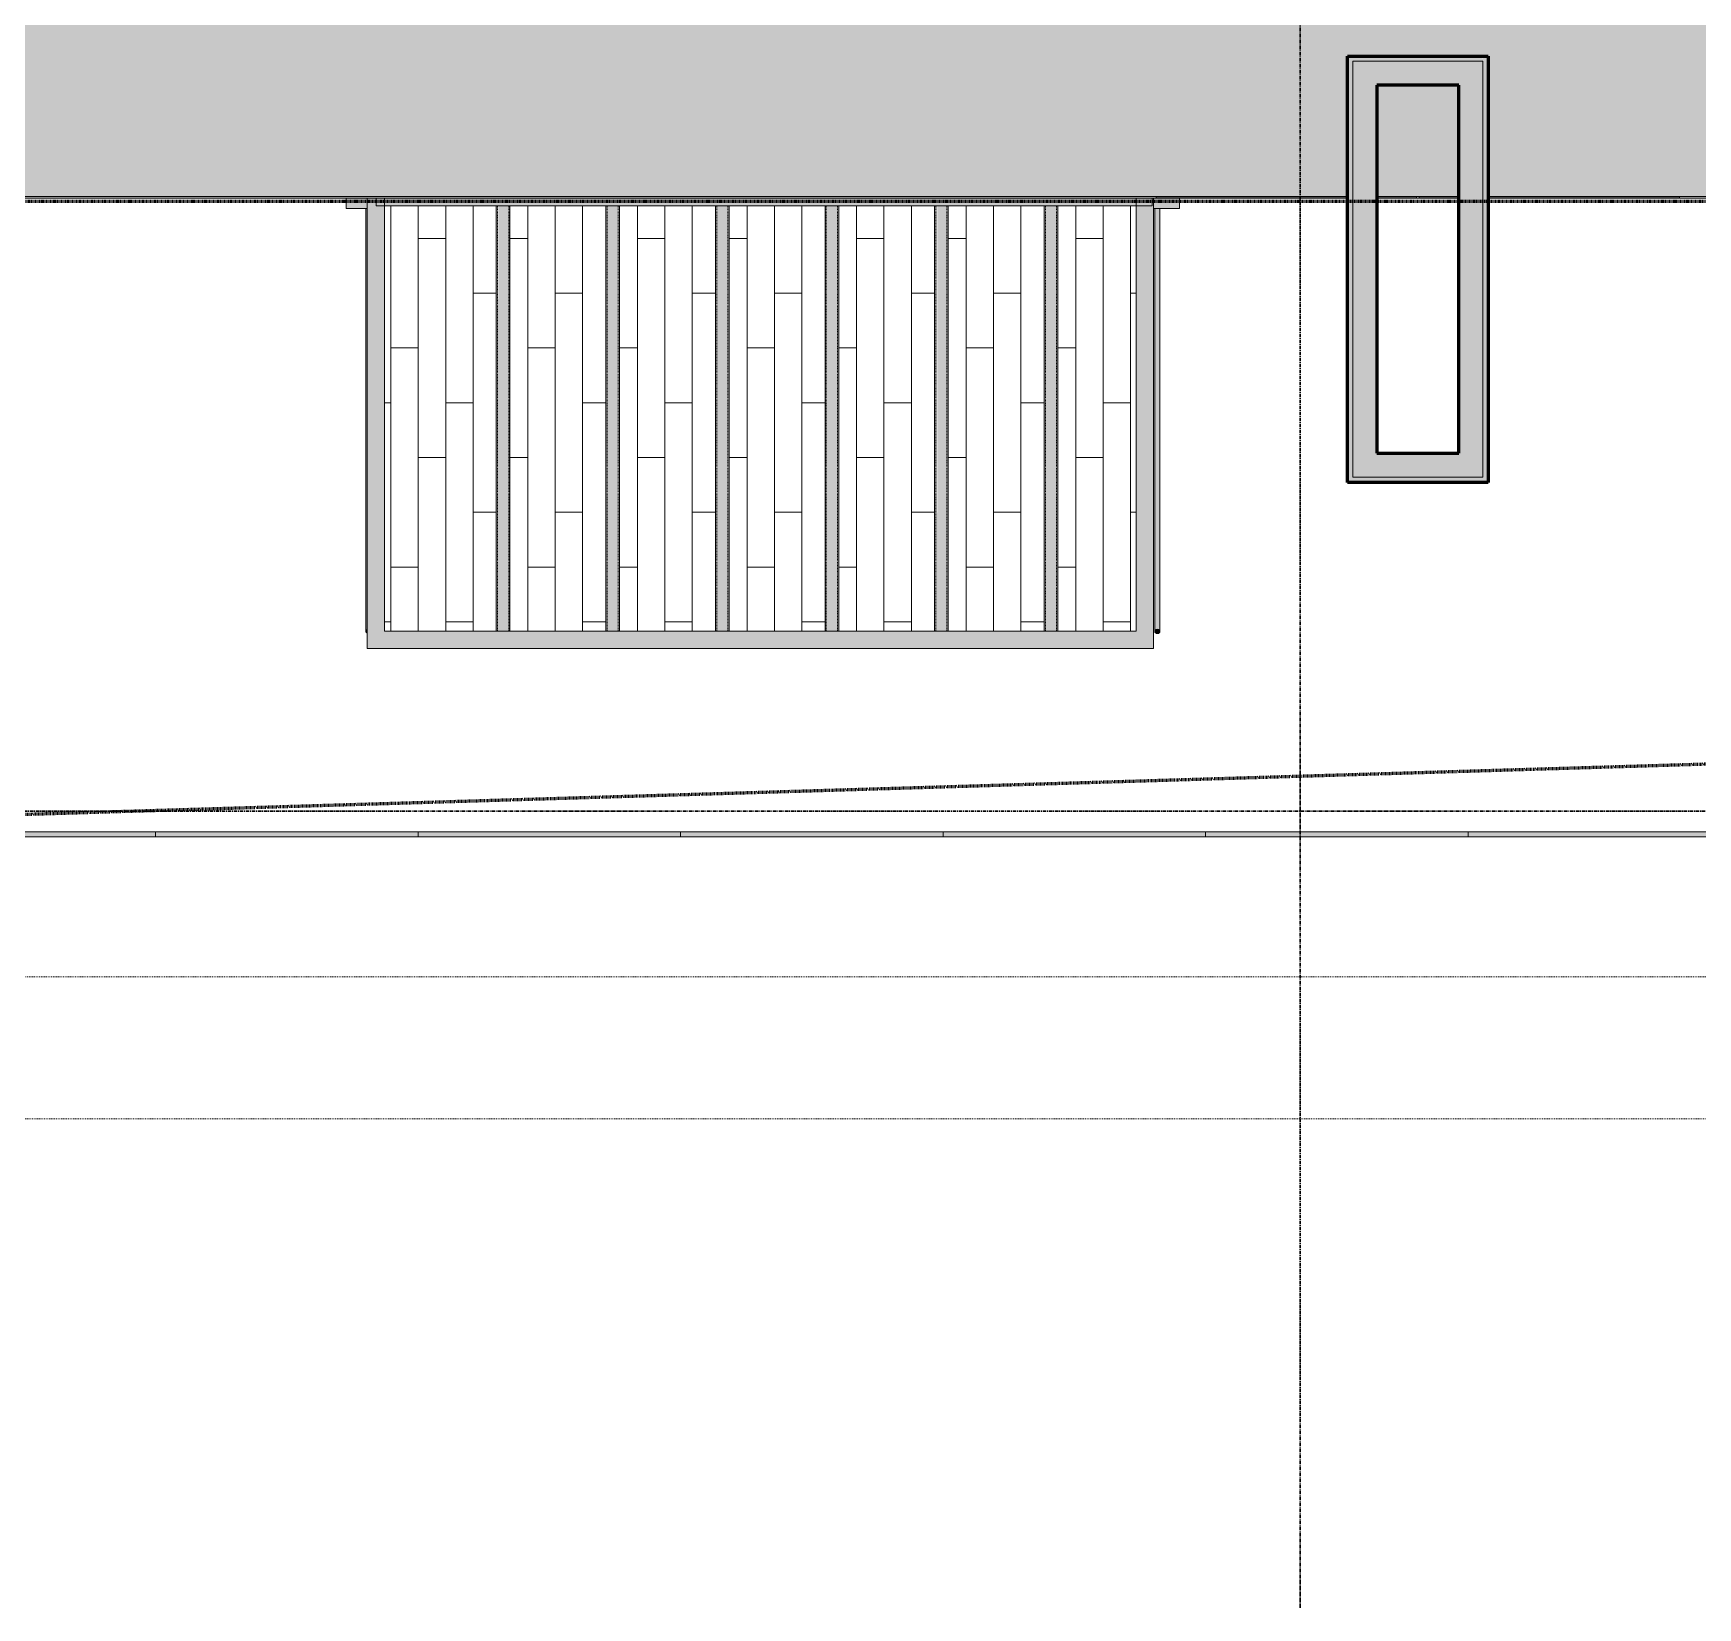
# Model space of a CAD drawing. Header units: inches. Extents: x -4110 to -1807, y 9775 to 11251.
# Drawn here: x -3339.3 to -3096.2, y 9774.9 to 10004.8 of the extents above; entities that cross this region are included whole.
import ezdxf

# ---------------------------------------------------------------- set-up
doc = ezdxf.new("R2010")
doc.units = ezdxf.units.IN
doc.header["$MEASUREMENT"] = 0
for name, pattern in [('Aligning Line 1_8_', [0.25, 0.125, -0.125]), ('Aligning Line 1_8__2_', [0.25, 0.125, -0.125]), ('Dash 1_16_', [0.125, 0.0625, -0.0625]), ('Double Dash 3_8_', [1, 0.375, -0.125, 0.125, -0.125, 0.125, -0.125]), ('Grid Line 1_2_', [0.875, 0.5, -0.125, 0.125, -0.125]), ('Hidden 1_8__2_', [0.1875, 0.125, -0.0625])]:
    doc.linetypes.add(name, pattern=pattern)
for name, color, linetype, lineweight in [('0-1', 7, 'Continuous', 5), ('0-3', 10, 'Continuous', 18), ('0-4', 250, 'Double Dash 3_8_', 60), ('A-CLNG-1', 10, 'Continuous', 18), ('A-CLNG-PATT-1', 252, 'Continuous', 18), ('A-FLOR-PATT-1', 251, 'Continuous', 9), ('A-GLAZ-1', 10, 'Continuous', 18), ('A-GLAZ-6', 251, 'Continuous', 9), ('A-GLAZ-CURT-1', 35, 'Continuous', 9), ('A-GLAZ-CURT-2', 7, 'Continuous', 9), ('A-WALL-1', 8, 'Continuous', 5), ('A-WALL-10', 255, 'Continuous', 18), ('A-WALL-5', 250, 'Continuous', 60), ('A-WALL-6', 10, 'Continuous', 18), ('A-WALL-8', 13, 'Continuous', 18), ('A-WALL-9', 23, 'Continuous', 5), ('C-PROP-LINE-2', 250, 'Dash 1_16_', 60), ('G-ANNO-SYMB-1', 147, 'Aligning Line 1_8_', 9), ('G-ANNO-SYMB-2', 147, 'Aligning Line 1_8__2_', 9), ('S-BEAM-1', 135, 'Continuous', 9), ('S-BEAM-2', 7, 'Continuous', 9), ('S-BEAM-3', 7, 'Hidden 1_8__2_', 9), ('S-GRID-1', 1, 'Grid Line 1_2_', 30)]:
    doc.layers.add(name, color=color, linetype=linetype, lineweight=lineweight)
pattern_1 = [(0, (0, 4.156), (1, -1), [0.5, -1.5]), (270, (0.25, 4.406), (-1, -1), [0.5, -1.5])]

# ---------------------------------------------------------------- blocks, each defined once
blk = doc.blocks.new('CTR - 1st Phase - Unit Layouts_rvt-1-ENLARGED RCP - 1ST FLOOR PLAN - WEST')
at = {"layer": 'G-ANNO-SYMB-1'}
blk.add_line((-1871.59, 9846.28), (-4009.53, 9846.28), dxfattribs=at)
blk = doc.blocks.new('Horizontal_Siding - Horizontal_Siding-2907273-ENLARGED RCP - 1ST FLOOR PLAN - WEST')
at = {"layer": 'A-GLAZ-CURT-1'}
blk.add_hatch(color=256, dxfattribs=at).paths.add_polyline_path([(19.17, 2.25), (-19.17, 2.25), (-19.17, 1.5), (19.17, 1.5)], flags=0)
at = {"layer": 'A-GLAZ-CURT-2'}
for p, q in [((19.17, 2.25), (-19.17, 2.25)), ((-19.17, 2.25), (-19.17, 1.5)), ((-19.17, 1.5), (19.17, 1.5)), ((19.17, 2.25), (19.17, 1.5))]:
    blk.add_line(p, q, dxfattribs=at)
blk = doc.blocks.new('Perforated Panel at Magic-Pak - hvac panel - 2nd floor 2-V17-ENLARGED RCP - 1ST FLOOR PLAN - WEST')
at = {"layer": 'A-GLAZ-6'}
h = blk.add_hatch(dxfattribs=at)
h.set_pattern_fill('FP_11', color=256, style=0, pattern_type=2)
h.set_pattern_definition(pattern_1)
h.paths.add_polyline_path([(19.01, 4.19), (13.2, 4.19), (13.2, 4.12), (19.01, 4.12)], flags=0)
h.paths.add_polyline_path([(8.95, 4.19), (-19.01, 4.19), (-19.01, 4.12), (8.95, 4.12)], flags=0)
at = {"layer": 'A-GLAZ-1'}
for p, q in [((8.95, 4.19), (-19.01, 4.19)), ((-19.01, 4.12), (-19.01, 4.19)), ((8.95, 4.12), (-19.01, 4.12)), ((19.01, 4.19), (13.2, 4.19)), ((19.01, 4.12), (13.2, 4.12)), ((19.01, 4.12), (19.01, 4.19))]:
    blk.add_line(p, q, dxfattribs=at)
blk = doc.blocks.new('Perforated Panel at Magic-Pak - hvac panel - 2nd floor 2-V18-ENLARGED RCP - 1ST FLOOR PLAN - WEST')
at = {"layer": 'A-GLAZ-6'}
h = blk.add_hatch(dxfattribs=at)
h.set_pattern_fill('FP_11', color=256, style=0, pattern_type=2)
h.set_pattern_definition(pattern_1)
h.paths.add_polyline_path([(-4.9, 4.19), (-8.95, 4.19), (-8.95, 4.12), (19.01, 4.12), (19.01, 4.19), (11.94, 4.19)], flags=0)
h.paths.add_polyline_path([(-14.53, 4.19), (-19.01, 4.19), (-19.01, 4.12), (-13.2, 4.12), (-13.2, 4.19)], flags=0)
at = {"layer": 'A-GLAZ-1'}
for p, q in [((-13.2, 4.19), (-19.01, 4.19)), ((-19.01, 4.12), (-19.01, 4.19)), ((-13.2, 4.12), (-19.01, 4.12)), ((19.01, 4.19), (-8.95, 4.19)), ((19.01, 4.12), (-8.95, 4.12)), ((19.01, 4.12), (19.01, 4.19))]:
    blk.add_line(p, q, dxfattribs=at)
blk = doc.blocks.new('Walls 74 - Walls 1-3287864-ENLARGED RCP - 1ST FLOOR PLAN - WEST')
at = {"layer": 'S-BEAM-1'}
for points in [[(-3290.72, 9917.43), (-3290.67, 9917.59), (-3290.54, 9917.71), (-3290.54, 9979.2), (-3290.72, 9979.2), (-3290.72, 9917.47)], [(-3290.54, 9917.17), (-3290.54, 9917.69), (-3290.61, 9917.65), (-3290.72, 9917.47), (-3290.71, 9917.35), (-3290.61, 9917.2)]]:
    blk.add_hatch(color=256, dxfattribs=at).paths.add_polyline_path(points, flags=0)
at = {"layer": 'S-BEAM-2'}
blk.add_hatch(color=256, dxfattribs=at).paths.add_polyline_path([(-3290.54, 9979.2), (-3290.54, 9980.69), (-3293.6, 9980.69), (-3293.6, 9979.2), (-3290.54, 9979.2)], flags=0)
for p, q in [((-3293.6, 9979.2), (-3293.6, 9980.69)), ((-3293.6, 9979.2), (-3290.54, 9979.2)), ((-3290.72, 9917.43), (-3290.72, 9979.2))]:
    blk.add_line(p, q, dxfattribs=at)
for start_param, end_param in [(2.094395, 3.141593), (3.141593, 4.18879)]:
    blk.add_ellipse((-3290.35, 9917.43), major_axis=(0.375, 0), ratio=0.850805, start_param=start_param, end_param=end_param, dxfattribs=at)
blk = doc.blocks.new('Walls 75 - Walls 1-3287873-ENLARGED RCP - 1ST FLOOR PLAN - WEST')
at = {"layer": 'S-BEAM-1'}
for points in [[(-3175.52, 9917.43), (-3175.47, 9917.59), (-3175.34, 9917.71), (-3175.15, 9917.75), (-3174.96, 9917.71), (-3174.82, 9917.59), (-3174.77, 9917.51), (-3174.79, 9979.2), (-3175.52, 9979.2), (-3175.52, 9917.51)], [(-3175.15, 9917.11), (-3175.05, 9917.12), (-3174.88, 9917.2), (-3174.79, 9917.35), (-3174.79, 9917.51), (-3174.88, 9917.65), (-3175.05, 9917.74), (-3175.25, 9917.74), (-3175.41, 9917.65), (-3175.51, 9917.51), (-3175.51, 9917.35), (-3175.41, 9917.2), (-3175.25, 9917.12)]]:
    blk.add_hatch(color=256, dxfattribs=at).paths.add_polyline_path(points, flags=0)
at = {"layer": 'S-BEAM-2'}
blk.add_hatch(color=256, dxfattribs=at).paths.add_polyline_path([(-3174.88, 9979.2), (-3171.9, 9979.2), (-3171.9, 9980.69), (-3175.71, 9980.69), (-3175.71, 9979.2), (-3174.89, 9979.2)], flags=0)
for p, q in [((-3175.71, 9979.2), (-3171.9, 9979.2)), ((-3175.52, 9917.43), (-3175.52, 9979.2)), ((-3174.77, 9979.2), (-3174.77, 9917.43)), ((-3171.9, 9980.69), (-3171.9, 9979.2))]:
    blk.add_line(p, q, dxfattribs=at)
for start_param, end_param in [(0, 3.141593), (3.141593, 6.283185)]:
    blk.add_ellipse((-3175.15, 9917.43), major_axis=(0.375, 0), ratio=0.850805, start_param=start_param, end_param=end_param, dxfattribs=at)
blk = doc.blocks.new('Walls 76 - Walls 3-3287888-ENLARGED RCP - 1ST FLOOR PLAN - WEST')
at = {"layer": 'A-WALL-10'}
for points in [[(-3290.54, 9914.94), (-3175.71, 9914.94), (-3175.71, 9980.69), (-3175.89, 9980.69), (-3175.89, 9979.55), (-3178.24, 9979.55), (-3178.24, 9917.47), (-3288, 9917.47), (-3288, 9979.55), (-3289.21, 9979.55), (-3289.21, 9980.69), (-3290.54, 9980.69), (-3290.54, 9916.33)], [(-3235.62, 9979.55), (-3175.89, 9979.55), (-3175.89, 9980.69), (-3289.21, 9980.69), (-3289.21, 9979.55), (-3252.46, 9979.55)]]:
    blk.add_hatch(color=256, dxfattribs=at).paths.add_polyline_path(points, flags=0)
at = {"layer": 'A-WALL-6'}
for p, q in [((-3290.54, 9914.94), (-3290.54, 9980.69)), ((-3289.21, 9980.69), (-3289.21, 9979.55)), ((-3175.89, 9979.55), (-3289.21, 9979.55)), ((-3288, 9980.69), (-3288, 9917.47)), ((-3178.24, 9980.69), (-3178.24, 9917.47)), ((-3175.89, 9979.55), (-3175.89, 9980.69)), ((-3175.71, 9914.94), (-3175.71, 9980.69)), ((-3178.24, 9917.47), (-3288, 9917.47)), ((-3290.54, 9914.94), (-3175.71, 9914.94))]:
    blk.add_line(p, q, dxfattribs=at)
blk = doc.blocks.new('CISC HSS Rectangular_CSA G40_21_ - HS102x51x4_8-3284483-ENLARGED RCP - 1ST FLOOR PLAN - WEST')
at = {"layer": 'S-BEAM-2'}
for points in [[(30.02, 1), (-32.05, 1), (-32.05, 0.62), (30.02, 0.63), (30.02, 1)], [(30.02, 0.62), (-32.05, 0.62), (-32.05, -0.62), (30.02, -0.62)], [(30.02, -1), (30.02, -0.62), (-32.05, -0.62), (-32.05, -1), (30.02, -1)]]:
    blk.add_hatch(color=256, dxfattribs=at).paths.add_polyline_path(points, flags=0)
for p, q in [((-32.05, 1), (30.02, 1)), ((30.02, -1), (-32.05, -1))]:
    blk.add_line(p, q, dxfattribs=at)
at = {"layer": 'S-BEAM-3'}
for p, q in [((30.02, 0.81), (-32.05, 0.81)), ((30.02, -0.81), (-32.05, -0.81))]:
    blk.add_line(p, q, dxfattribs=at)
blk = doc.blocks.new('Family - ___-2835860-ENLARGED RCP - 1ST FLOOR PLAN - WEST')
at = {"layer": 'C-PROP-LINE-2'}
blk.add_line((-2638.11, 9980.19), (-3860.72, 9980.19), dxfattribs=at)
blk = doc.blocks.new('Family - ___-2835932-ENLARGED RCP - 1ST FLOOR PLAN - WEST')
at = {"layer": 'C-PROP-LINE-2'}
blk.add_line((-2067.92, 9980.19), (-3860.72, 9980.19), dxfattribs=at)
blk = doc.blocks.new('Family - ___-2855424-ENLARGED RCP - 1ST FLOOR PLAN - WEST')
at = {"layer": 'C-PROP-LINE-2'}
blk.add_line((-3987.11, 9871.38), (-1871.59, 9934.71), dxfattribs=at)
blk = doc.blocks.new('CTR - 1st Phase - Shell_rvt-1-ENLARGED RCP - 1ST FLOOR PLAN - WEST')
at = {"layer": 'A-CLNG-PATT-1'}
h = blk.add_hatch(dxfattribs=at)
h.set_pattern_fill('FP_13', color=256, style=0, pattern_type=2)
h.set_pattern_definition([(180, (-1924.063, 10432.851), (5e-16, 4), []), (90, (-1924.063, 10432.851), (8, 8), [4, -28]), (90, (-1940.063, 10436.851), (8, 8), [4, -28])])
h.paths.add_polyline_path([(-3859.72, 9980.94), (-3147.37, 9980.94), (-3147.37, 10001.44), (-3126.87, 10001.44), (-3126.87, 9980.94), (-2945.77, 9980.94), (-2945.77, 10001.44), (-2925.27, 10001.44), (-2925.27, 9980.94), (-2768.77, 9980.94), (-2768.77, 10001.44), (-2748.27, 10001.44), (-2748.27, 9980.94), (-2699.75, 9980.94), (-2699.75, 10008.84), (-2720.56, 10008.84), (-2720.56, 10008.09), (-2749.56, 10008.09), (-2749.56, 10008.84), (-2830.52, 10008.84), (-2830.52, 10008.78), (-2832.4, 10008.78), (-2832.4, 10008.84), (-2866.52, 10008.84), (-2866.52, 10008.78), (-2868.4, 10008.78), (-2868.4, 10008.84), (-2868.77, 10008.84), (-2868.77, 10008.68), (-2906.27, 10008.68), (-2906.27, 10008.84), (-2964.77, 10008.84), (-2964.77, 10008.68), (-3002.27, 10008.68), (-3002.27, 10008.84), (-3002.65, 10008.84), (-3002.65, 10008.78), (-3004.52, 10008.78), (-3004.52, 10008.84), (-3100.56, 10008.84), (-3100.56, 10008.09), (-3129.56, 10008.09), (-3129.56, 10008.84), (-3144.69, 10008.84), (-3144.69, 10008.09), (-3173.69, 10008.09), (-3173.69, 10008.84), (-3269.72, 10008.84), (-3269.72, 10008.78), (-3271.6, 10008.78), (-3271.6, 10008.84), (-3271.97, 10008.84), (-3271.97, 10008.68), (-3309.47, 10008.68), (-3309.47, 10008.84), (-3487.22, 10008.84), (-3487.22, 10008.09), (-3516.22, 10008.09), (-3516.22, 10008.84), (-3832.07, 10008.84), (-3841.37, 9999.54), (-3851.85, 9988.78), (-3857.97, 9982.68)], flags=0)
h.paths.add_polyline_path([(-2698, 9980.94), (-2637.67, 9980.94), (-2637.67, 10008.84), (-2698, 10008.84), (-2698, 10000.09)], flags=0)
h.paths.add_polyline_path([(-2752.52, 9980.94), (-2752.52, 9997.19), (-2764.52, 9997.19), (-2764.52, 9980.94)], flags=0)
h.paths.add_polyline_path([(-3131.12, 9980.94), (-3131.12, 9997.19), (-3143.12, 9997.19), (-3143.12, 9980.94), (-3136.94, 9980.94)], flags=0)
h.paths.add_polyline_path([(-2929.52, 9980.94), (-2929.52, 9997.19), (-2941.52, 9997.19), (-2941.52, 9980.94)], flags=0)
h.paths.add_polyline_path([(-2334.69, 9980.94), (-2068.3, 9980.94), (-2068.67, 9981.31), (-2068.67, 9981.19), (-2076.42, 9989.06), (-2096.2, 10008.84), (-2309.72, 10008.84), (-2309.72, 10008.78), (-2311.6, 10008.78), (-2311.6, 10008.84), (-2311.97, 10008.84), (-2311.97, 10008.68), (-2349.47, 10008.68), (-2349.47, 10008.84), (-2522.97, 10008.84), (-2522.97, 9980.94), (-2343.11, 9980.94)], flags=0)
h.paths.add_polyline_path([(-3444.12, 9995.64), (-3476.12, 9995.64), (-3476.12, 10008.64), (-3412.12, 10008.64), (-3412.12, 9995.64)], flags=0)
h.paths.add_polyline_path([(-2096.2, 10822.74), (-2095.87, 10823.21), (-2076.8, 10842.8), (-2068.92, 10850.64), (-2096.82, 10850.64), (-2096.82, 10823.99), (-2097.57, 10823.99), (-2097.57, 10822.74), (-2096.57, 10822.74)], flags=0)
h.paths.add_polyline_path([(-2887.07, 10822.74), (-2887.07, 10822.9), (-2849.57, 10822.9), (-2849.57, 10822.74), (-2849.2, 10822.74), (-2849.2, 10822.8), (-2847.32, 10822.8), (-2847.32, 10822.74), (-2751.29, 10822.74), (-2751.29, 10823.49), (-2722.29, 10823.49), (-2722.29, 10822.74), (-2707.16, 10822.74), (-2707.16, 10823.49), (-2678.16, 10823.49), (-2678.16, 10822.74), (-2582.12, 10822.74), (-2582.12, 10822.8), (-2580.25, 10822.8), (-2580.25, 10822.74), (-2579.87, 10822.74), (-2579.87, 10822.9), (-2542.37, 10822.9), (-2542.37, 10822.74), (-2349.47, 10822.74), (-2349.47, 10822.9), (-2311.97, 10822.9), (-2311.97, 10822.74), (-2311.6, 10822.74), (-2311.6, 10822.8), (-2309.72, 10822.8), (-2309.72, 10822.74), (-2097.89, 10822.76), (-2097.89, 10825.21), (-2098.86, 10825.28), (-2099.01, 10825.34), (-2099.07, 10825.49), (-2097.57, 10825.49), (-2097.57, 10850.64), (-3399.92, 10850.64), (-3399.92, 10822.74), (-3367.07, 10822.74), (-3367.07, 10822.9), (-3329.57, 10822.9), (-3329.57, 10822.74), (-3329.2, 10822.74), (-3329.2, 10822.8), (-3327.32, 10822.8), (-3327.32, 10822.74), (-3293.2, 10822.74), (-3293.2, 10822.8), (-3291.32, 10822.8), (-3291.32, 10822.74), (-3244.26, 10822.74), (-3244.26, 10823.49), (-3215.26, 10823.49), (-3215.26, 10822.74), (-3136.52, 10822.74), (-3136.52, 10822.8), (-3134.65, 10822.8), (-3134.65, 10822.74), (-3100.52, 10822.74), (-3100.52, 10822.8), (-3098.65, 10822.8), (-3098.65, 10822.74), (-3098.27, 10822.74), (-3098.27, 10822.9), (-3060.77, 10822.9), (-3060.77, 10822.74), (-3021.32, 10822.74), (-3021.32, 10823.49), (-2992.32, 10823.49), (-2992.32, 10822.74), (-2946.57, 10822.74)], flags=0)
h.paths.add_polyline_path([(-2068.67, 10850.26), (-2068.3, 10850.64), (-2068.67, 10850.64)], flags=0)
at = {"layer": 'A-FLOR-PATT-1'}
h = blk.add_hatch(dxfattribs=at)
h.set_pattern_fill('FP_17', color=256, style=0, pattern_type=2)
h.set_pattern_definition([(270, (-3823.074, 11542.817), (-4, -2e-16), []), (180, (-3823.074, 11542.817), (-8, 8), [4, -28]), (180, (-3827.074, 11526.817), (-8, 8), [4, -28])])
h.paths.add_polyline_path([(-3223.57, 9917.47), (-3178.24, 9917.47), (-3178.24, 9979.55), (-3189.68, 9979.55), (-3189.68, 9917.47), (-3191.68, 9917.47), (-3191.68, 9979.55), (-3205.68, 9979.55), (-3205.68, 9917.47), (-3207.68, 9917.47), (-3207.68, 9979.55), (-3221.68, 9979.55), (-3221.68, 9917.47), (-3223.68, 9917.47), (-3223.68, 9979.55), (-3237.68, 9979.55), (-3237.68, 9917.47), (-3239.68, 9917.47), (-3239.68, 9979.55), (-3253.68, 9979.55), (-3253.68, 9917.47), (-3255.68, 9917.47), (-3255.68, 9979.55), (-3269.68, 9979.55), (-3269.68, 9917.47), (-3271.68, 9917.47), (-3271.68, 9979.55), (-3288, 9979.55), (-3288, 9917.47), (-3223.68, 9917.47)], flags=0)
at = {"layer": 'A-WALL-1'}
h = blk.add_hatch(color=256, dxfattribs=at)
h.paths.add_polyline_path([(-3825.61, 9980.69), (-3520.94, 9980.69), (-3520.94, 9980.94), (-3851.85, 9980.94), (-3851.85, 9980.69), (-3832.07, 9980.69)], flags=0)
h.paths.add_polyline_path([(-3175.71, 9980.69), (-3175.34, 9980.69), (-3175.34, 9980.94), (-3482.91, 9980.94), (-3482.91, 9980.69), (-3175.77, 9980.69)], flags=0)
h.paths.add_polyline_path([(-3136.94, 9980.69), (-3136.94, 9980.94), (-3137.31, 9980.94), (-3137.31, 9980.69)], flags=0)
h.paths.add_polyline_path([(-2768.77, 9980.69), (-2768.77, 9980.94), (-2830.11, 9980.94), (-2830.11, 9980.69), (-2814.62, 9980.69)], flags=0)
h.paths.add_polyline_path([(-2881.98, 9980.69), (-2868.14, 9980.69), (-2868.14, 9980.94), (-2925.27, 9980.94), (-2925.27, 9980.69), (-2906.54, 9980.69)], flags=0)
h.paths.add_polyline_path([(-2764.52, 9980.69), (-2752.52, 9980.69), (-2752.52, 9980.94), (-2764.52, 9980.94), (-2764.52, 9980.85)], flags=0)
h.paths.add_polyline_path([(-2748.27, 9980.69), (-2699.75, 9980.69), (-2699.75, 9980.94), (-2748.27, 9980.94), (-2748.27, 9980.83)], flags=0)
h.paths.add_polyline_path([(-3057.68, 9980.69), (-2945.77, 9980.69), (-2945.77, 9980.94), (-3098.91, 9980.94), (-3098.91, 9980.69), (-3084.06, 9980.69)], flags=0)
h.paths.add_polyline_path([(-2929.52, 9980.69), (-2929.52, 9980.94), (-2941.52, 9980.94), (-2941.52, 9980.69)], flags=0)
h.paths.add_polyline_path([(-2698, 9980.69), (-2638.11, 9980.69), (-2638.11, 9980.94), (-2698, 9980.94), (-2698, 9980.77)], flags=0)
h = blk.add_hatch(color=256, dxfattribs=at)
h.paths.add_polyline_path([(-3140.67, 9980.75), (-3137.31, 9980.75), (-3137.31, 9980.94), (-3143.12, 9980.94), (-3143.12, 9980.75)], flags=0)
h.paths.add_polyline_path([(-3168.26, 9980.75), (-3147.37, 9980.75), (-3147.37, 9980.94), (-3175.34, 9980.94), (-3175.34, 9980.75)], flags=0)
h = blk.add_hatch(color=256, dxfattribs=at)
h.paths.add_polyline_path([(-3136.94, 9980.75), (-3131.12, 9980.75), (-3131.12, 9980.94), (-3136.94, 9980.94)], flags=0)
h.paths.add_polyline_path([(-3117.74, 9980.75), (-3098.91, 9980.75), (-3098.91, 9980.94), (-3126.87, 9980.94), (-3126.87, 9980.75)], flags=0)
at = {"layer": 'A-WALL-8'}
for points in [[(-3146.62, 10000.69), (-3127.62, 10000.69), (-3127.63, 10001.44), (-3146.62, 10001.44)], [(-3127.62, 9939.94), (-3126.87, 9939.94), (-3126.87, 10001.44), (-3127.62, 10001.44), (-3127.62, 9943.44)], [(-3146.62, 9939.94), (-3143.12, 9939.94), (-3143.12, 10000.69), (-3146.62, 10000.69), (-3146.62, 9962.53)], [(-3131.12, 9939.94), (-3127.62, 9939.94), (-3127.62, 9943.44), (-3143.12, 9943.44), (-3143.12, 9939.94)]]:
    blk.add_hatch(color=256, dxfattribs=at).paths.add_polyline_path(points, flags=0)
at = {"layer": 'A-WALL-9'}
for points in [[(-3147.37, 9939.19), (-3146.62, 9939.19), (-3146.62, 10001.44), (-3147.37, 10001.44), (-3147.37, 9939.94)], [(-3131.12, 9997.19), (-3131.12, 10000.69), (-3143.12, 10000.69), (-3143.12, 9997.19)], [(-3127.62, 9943.44), (-3127.62, 10000.69), (-3131.12, 10000.69), (-3131.12, 9943.44)], [(-3127.62, 9939.19), (-3126.87, 9939.19), (-3126.87, 9939.94), (-3146.62, 9939.94), (-3146.62, 9939.19), (-3131.12, 9939.19)]]:
    blk.add_hatch(color=256, dxfattribs=at).paths.add_polyline_path(points, flags=0)
at = {"layer": 'A-CLNG-1'}
for p, q in [((-3175.34, 9980.94), (-3482.91, 9980.94)), ((-3147.37, 9980.94), (-3175.34, 9980.94)), ((-3137.31, 9980.94), (-3143.12, 9980.94)), ((-3136.94, 9980.94), (-3137.31, 9980.94)), ((-3131.12, 9980.94), (-3136.94, 9980.94)), ((-3098.91, 9980.94), (-3126.87, 9980.94)), ((-2945.77, 9980.94), (-3098.91, 9980.94))]:
    blk.add_line(p, q, dxfattribs=at)
at = {"layer": 'A-WALL-5'}
for p, q in [((-3147.37, 9939.19), (-3147.37, 10001.44)), ((-3147.37, 10001.44), (-3146.62, 10001.44)), ((-3146.62, 10001.44), (-3143.12, 10001.44)), ((-3143.12, 10001.44), (-3131.12, 10001.44)), ((-3131.12, 10001.44), (-3127.62, 10001.44)), ((-3127.62, 10001.44), (-3126.87, 10001.44)), ((-3126.87, 10001.44), (-3126.87, 9943.44)), ((-3143.12, 9997.19), (-3143.12, 9943.44)), ((-3131.12, 9997.19), (-3143.12, 9997.19)), ((-3131.12, 9943.44), (-3131.12, 9997.19)), ((-3143.12, 9943.44), (-3131.12, 9943.44)), ((-3126.87, 9943.44), (-3126.87, 9939.94)), ((-3146.62, 9939.19), (-3147.37, 9939.19)), ((-3143.12, 9939.19), (-3146.62, 9939.19)), ((-3126.87, 9939.19), (-3143.12, 9939.19)), ((-3126.87, 9939.94), (-3126.87, 9939.19))]:
    blk.add_line(p, q, dxfattribs=at)
at = {"layer": 'A-WALL-6'}
for p, q in [((-3146.62, 9939.94), (-3146.62, 10000.69)), ((-3143.12, 10000.69), (-3146.62, 10000.69)), ((-3131.12, 10000.69), (-3143.12, 10000.69)), ((-3127.62, 10000.69), (-3131.12, 10000.69)), ((-3127.62, 9943.44), (-3127.62, 10000.69)), ((-3482.91, 9980.94), (-3175.34, 9980.94)), ((-3482.91, 9980.69), (-3175.34, 9980.69)), ((-3175.34, 9980.94), (-3175.34, 9980.69)), ((-3137.31, 9980.69), (-3137.31, 9980.94)), ((-3137.31, 9980.94), (-3136.94, 9980.94)), ((-3137.31, 9980.69), (-3136.94, 9980.69)), ((-3136.94, 9980.94), (-3136.94, 9980.69)), ((-3098.91, 9980.69), (-3098.91, 9980.94)), ((-3098.91, 9980.94), (-2945.77, 9980.94)), ((-3098.91, 9980.69), (-2945.77, 9980.69)), ((-3127.62, 9939.94), (-3127.62, 9943.44)), ((-3146.62, 9939.94), (-3143.12, 9939.94)), ((-3127.62, 9939.94), (-3143.12, 9939.94))]:
    blk.add_line(p, q, dxfattribs=at)
at = {"layer": '0-3'}
for name in ['Walls 74 - Walls 1-3287864-ENLARGED RCP - 1ST FLOOR PLAN - WEST', 'Walls 76 - Walls 3-3287888-ENLARGED RCP - 1ST FLOOR PLAN - WEST', 'Walls 75 - Walls 1-3287873-ENLARGED RCP - 1ST FLOOR PLAN - WEST']:
    blk.add_blockref(name, (0, 0), dxfattribs=at)
for name, p, rotation in [('CISC HSS Rectangular_CSA G40_21_ - HS102x51x4_8-3284483-ENLARGED RCP - 1ST FLOOR PLAN - WEST', (-3270.68, 9949.52), 89.99999999999939), ('CISC HSS Rectangular_CSA G40_21_ - HS102x51x4_8-3284483-ENLARGED RCP - 1ST FLOOR PLAN - WEST', (-3254.68, 9949.52), 89.99999999999939), ('CISC HSS Rectangular_CSA G40_21_ - HS102x51x4_8-3284483-ENLARGED RCP - 1ST FLOOR PLAN - WEST', (-3238.68, 9949.52), 89.99999999999939), ('CISC HSS Rectangular_CSA G40_21_ - HS102x51x4_8-3284483-ENLARGED RCP - 1ST FLOOR PLAN - WEST', (-3222.68, 9949.52), 89.99999999999939), ('CISC HSS Rectangular_CSA G40_21_ - HS102x51x4_8-3284483-ENLARGED RCP - 1ST FLOOR PLAN - WEST', (-3206.68, 9949.52), 89.99999999999939), ('CISC HSS Rectangular_CSA G40_21_ - HS102x51x4_8-3284483-ENLARGED RCP - 1ST FLOOR PLAN - WEST', (-3190.68, 9949.52), 89.99999999999939), ('Perforated Panel at Magic-Pak - hvac panel - 2nd floor 2-V18-ENLARGED RCP - 1ST FLOOR PLAN - WEST', (-3156.32, 9984.88), 180), ('Perforated Panel at Magic-Pak - hvac panel - 2nd floor 2-V17-ENLARGED RCP - 1ST FLOOR PLAN - WEST', (-3117.92, 9984.88), 180), ('Horizontal_Siding - Horizontal_Siding-2907273-ENLARGED RCP - 1ST FLOOR PLAN - WEST', (-3340.61, 9889.69), 180), ('Horizontal_Siding - Horizontal_Siding-2907273-ENLARGED RCP - 1ST FLOOR PLAN - WEST', (-3302.28, 9889.69), 180), ('Horizontal_Siding - Horizontal_Siding-2907273-ENLARGED RCP - 1ST FLOOR PLAN - WEST', (-3263.94, 9889.69), 180), ('Horizontal_Siding - Horizontal_Siding-2907273-ENLARGED RCP - 1ST FLOOR PLAN - WEST', (-3225.6, 9889.69), 180), ('Horizontal_Siding - Horizontal_Siding-2907273-ENLARGED RCP - 1ST FLOOR PLAN - WEST', (-3187.27, 9889.69), 180), ('Horizontal_Siding - Horizontal_Siding-2907273-ENLARGED RCP - 1ST FLOOR PLAN - WEST', (-3148.93, 9889.69), 180), ('Horizontal_Siding - Horizontal_Siding-2907273-ENLARGED RCP - 1ST FLOOR PLAN - WEST', (-3110.59, 9889.69), 180)]:
    blk.add_blockref(name, p, dxfattribs=dict(at, rotation=rotation))
at = {"layer": '0-4'}
for name in ['Family - ___-2835860-ENLARGED RCP - 1ST FLOOR PLAN - WEST', 'Family - ___-2835932-ENLARGED RCP - 1ST FLOOR PLAN - WEST', 'Family - ___-2855424-ENLARGED RCP - 1ST FLOOR PLAN - WEST']:
    blk.add_blockref(name, (0, 0), dxfattribs=at)
blk = doc.blocks.new('CTR - 1st Phase - Structure_rvt-1-ENLARGED RCP - 1ST FLOOR PLAN - WEST')
at = {"layer": 'G-ANNO-SYMB-2'}
blk.add_line((-1904.06, 9867.01), (-3864.19, 9867.01), dxfattribs=at)
at = {"layer": 'S-GRID-1'}
for p, q in [((-3154.32, 9774.88), (-3154.32, 11217.93)), ((-1807.14, 9891.19), (-4076.95, 9891.19))]:
    blk.add_line(p, q, dxfattribs=at)

msp = doc.modelspace()

# ---------------------------------------------------------------- block references
at = {"layer": '0-1'}
for name in ['CTR - 1st Phase - Structure_rvt-1-ENLARGED RCP - 1ST FLOOR PLAN - WEST', 'CTR - 1st Phase - Unit Layouts_rvt-1-ENLARGED RCP - 1ST FLOOR PLAN - WEST', 'CTR - 1st Phase - Shell_rvt-1-ENLARGED RCP - 1ST FLOOR PLAN - WEST']:
    msp.add_blockref(name, (0, 0), dxfattribs=at)

doc.saveas('drawing.dxf')
